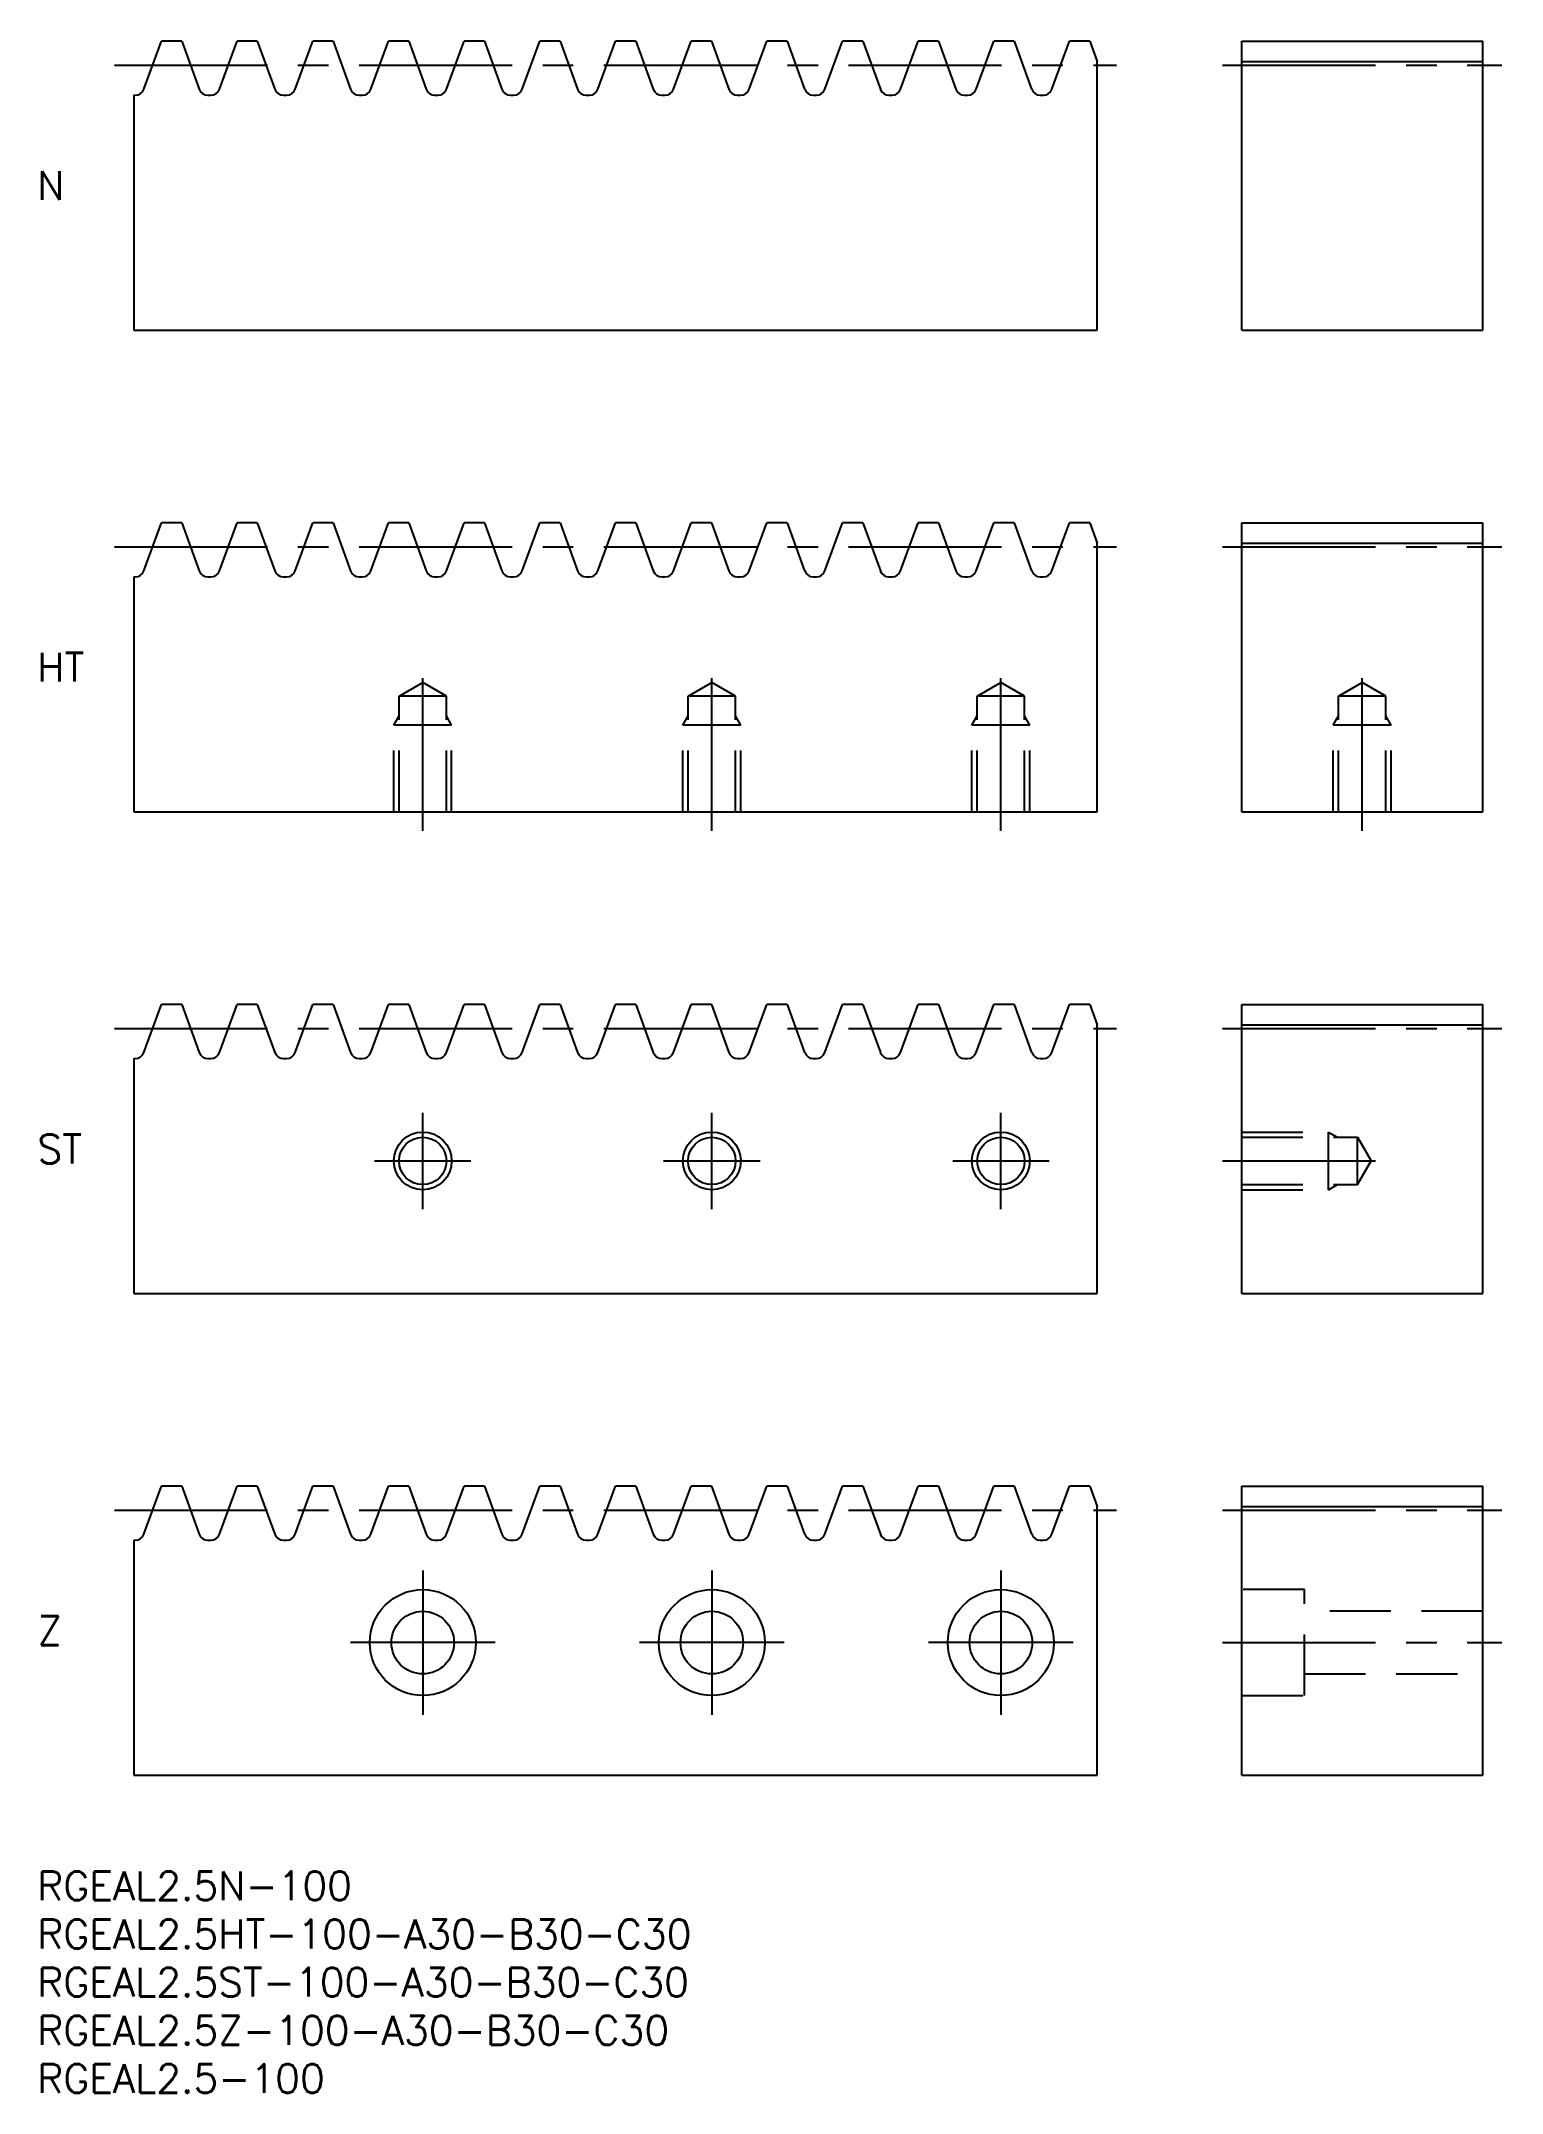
# Model space of a CAD drawing. Extents: x 0 to 152, y -23 to 190.
import ezdxf

# ---------------------------------------------------------------- set-up
doc = ezdxf.new("R2010")
doc.units = 0
doc.header["$LTSCALE"] = 0.5
doc.linetypes.add('CENTER', pattern=[50.8, 31.75, -6.35, 6.35, -6.35])
doc.linetypes.add('DASHED', pattern=[19.05, 12.7, -6.35])
for name, color, linetype in [('MSM_CENTER', 1, 'CENTER'), ('MSM_CONTINUOUS', 7, 'CONTINUOUS'), ('MSM_DASHED', 4, 'DASHED'), ('MSM_NARROW', 5, 'CONTINUOUS'), ('MSM_PART_NUMBER', 7, 'CONTINUOUS')]:
    doc.layers.add(name, color=color, linetype=linetype)
doc.styles.get("Standard").update_dxf_attribs({"font": 'txt.shx', "height": 3, "bigfont": 'bigfont.shx'})

msp = doc.modelspace()

# ---------------------------------------------------------------- linework, layer by layer
at = {"layer": 'MSM_CENTER'}
for p, q in [((8, 187.5), (112, 187.5)), ((123, 187.5), (152, 187.5)), ((8, 137.5), (112, 137.5)), ((123, 137.5), (152, 137.5)), ((40, 108), (40, 125.42)), ((70, 108), (70, 125.42)), ((100, 108), (100, 125.42)), ((137.5, 108), (137.5, 125.42)), ((8, 87.5), (112, 87.5)), ((123, 87.5), (152, 87.5)), ((40, 68.75), (40, 78.75)), ((70, 68.75), (70, 78.75)), ((100, 68.75), (100, 78.75)), ((35, 73.75), (45, 73.75)), ((65, 73.75), (75, 73.75)), ((95, 73.75), (105, 73.75)), ((123, 73.75), (140.42, 73.75)), ((8, 37.5), (112, 37.5)), ((123, 37.5), (152, 37.5)), ((40, 31.25), (40, 16.25)), ((70, 31.25), (70, 16.25)), ((100, 31.25), (100, 16.25)), ((47.5, 23.75), (32.5, 23.75)), ((77.5, 23.75), (62.5, 23.75)), ((107.5, 23.75), (92.5, 23.75)), ((123, 23.75), (152, 23.75))]:
    msp.add_line(p, q, dxfattribs=at)
at = {"layer": 'MSM_CONTINUOUS'}
for p, q in [((11.05, 185), (12.87, 190)), ((14.98, 190), (12.87, 190)), ((14.98, 190), (16.8, 185)), ((18.91, 185), (20.73, 190)), ((22.83, 190), (20.73, 190)), ((22.83, 190), (24.65, 185)), ((26.76, 185), (28.58, 190)), ((30.69, 190), (28.58, 190)), ((30.69, 190), (32.51, 185)), ((34.62, 185), (36.44, 190)), ((38.54, 190), (36.44, 190)), ((38.54, 190), (40.36, 185)), ((42.47, 185), (44.29, 190)), ((46.4, 190), (44.29, 190)), ((46.4, 190), (48.22, 185)), ((50.32, 185), (52.14, 190)), ((54.25, 190), (52.14, 190)), ((54.25, 190), (56.07, 185)), ((58.18, 185), (60, 190)), ((62.1, 190), (60, 190)), ((62.1, 190), (63.92, 185)), ((66.03, 185), (67.85, 190)), ((69.96, 190), (67.85, 190)), ((69.96, 190), (71.78, 185)), ((73.89, 185), (75.71, 190)), ((77.81, 190), (75.71, 190)), ((77.81, 190), (79.63, 185)), ((81.74, 185), (83.56, 190)), ((85.67, 190), (83.56, 190)), ((85.67, 190), (87.49, 185)), ((89.59, 185), (91.41, 190)), ((93.52, 190), (91.41, 190)), ((93.52, 190), (95.34, 185)), ((97.45, 185), (99.27, 190)), ((101.37, 190), (99.27, 190)), ((101.37, 190), (103.19, 185)), ((105.3, 185), (107.12, 190)), ((109.23, 190), (107.12, 190)), ((109.23, 190), (110, 187.88)), ((125, 160), (125, 190)), ((125, 190), (150, 190)), ((150, 160), (150, 190)), ((110, 160), (110, 187.88)), ((125, 187.88), (150, 187.88)), ((10, 184.38), (10.16, 184.38)), ((10, 184.38), (10, 160)), ((17.69, 184.38), (18.01, 184.38)), ((25.55, 184.38), (25.87, 184.38)), ((33.4, 184.38), (33.72, 184.38)), ((41.26, 184.38), (41.58, 184.38)), ((49.11, 184.38), (49.43, 184.38)), ((56.96, 184.38), (57.28, 184.38)), ((64.82, 184.38), (65.14, 184.38)), ((72.67, 184.38), (72.99, 184.38)), ((80.53, 184.38), (80.85, 184.38)), ((88.38, 184.38), (88.7, 184.38)), ((96.23, 184.38), (96.55, 184.38)), ((104.09, 184.38), (104.41, 184.38)), ((10, 160), (110, 160)), ((125, 160), (150, 160)), ((11.05, 135), (12.87, 140)), ((14.98, 140), (12.87, 140)), ((14.98, 140), (16.8, 135)), ((18.91, 135), (20.73, 140)), ((22.83, 140), (20.73, 140)), ((22.83, 140), (24.65, 135)), ((26.76, 135), (28.58, 140)), ((30.69, 140), (28.58, 140)), ((30.69, 140), (32.51, 135)), ((34.62, 135), (36.44, 140)), ((38.54, 140), (36.44, 140)), ((38.54, 140), (40.36, 135)), ((42.47, 135), (44.29, 140)), ((46.4, 140), (44.29, 140)), ((46.4, 140), (48.22, 135)), ((50.32, 135), (52.14, 140)), ((54.25, 140), (52.14, 140)), ((54.25, 140), (56.07, 135)), ((58.18, 135), (60, 140)), ((62.1, 140), (60, 140)), ((62.1, 140), (63.92, 135)), ((66.03, 135), (67.85, 140)), ((69.96, 140), (67.85, 140)), ((69.96, 140), (71.78, 135)), ((73.89, 135), (75.71, 140)), ((77.81, 140), (75.71, 140)), ((77.81, 140), (79.63, 135)), ((81.74, 135), (83.56, 140)), ((85.67, 140), (83.56, 140)), ((85.67, 140), (87.49, 135)), ((89.59, 135), (91.41, 140)), ((93.52, 140), (91.41, 140)), ((93.52, 140), (95.34, 135)), ((97.45, 135), (99.27, 140)), ((101.37, 140), (99.27, 140)), ((101.37, 140), (103.19, 135)), ((105.3, 135), (107.12, 140)), ((109.23, 140), (107.12, 140)), ((109.23, 140), (110, 137.88)), ((125, 110), (125, 140)), ((125, 140), (150, 140)), ((150, 110), (150, 140)), ((110, 110), (110, 137.88)), ((125, 137.88), (150, 137.88)), ((10, 134.38), (10.16, 134.38)), ((10, 134.38), (10, 110)), ((17.69, 134.38), (18.01, 134.38)), ((25.55, 134.38), (25.87, 134.38)), ((33.4, 134.38), (33.72, 134.38)), ((41.26, 134.38), (41.58, 134.38)), ((49.11, 134.38), (49.43, 134.38)), ((56.96, 134.38), (57.28, 134.38)), ((64.82, 134.38), (65.14, 134.38)), ((72.67, 134.38), (72.99, 134.38)), ((80.53, 134.38), (80.85, 134.38)), ((88.38, 134.38), (88.7, 134.38)), ((96.23, 134.38), (96.55, 134.38)), ((104.09, 134.38), (104.41, 134.38)), ((10, 110), (110, 110)), ((125, 110), (150, 110)), ((11.05, 85), (12.87, 90)), ((14.98, 90), (12.87, 90)), ((14.98, 90), (16.8, 85)), ((18.91, 85), (20.73, 90)), ((22.83, 90), (20.73, 90)), ((22.83, 90), (24.65, 85)), ((26.76, 85), (28.58, 90)), ((30.69, 90), (28.58, 90)), ((30.69, 90), (32.51, 85)), ((34.62, 85), (36.44, 90)), ((38.54, 90), (36.44, 90)), ((38.54, 90), (40.36, 85)), ((42.47, 85), (44.29, 90)), ((46.4, 90), (44.29, 90)), ((46.4, 90), (48.22, 85)), ((50.32, 85), (52.14, 90)), ((54.25, 90), (52.14, 90)), ((54.25, 90), (56.07, 85)), ((58.18, 85), (60, 90)), ((62.1, 90), (60, 90)), ((62.1, 90), (63.92, 85)), ((66.03, 85), (67.85, 90)), ((69.96, 90), (67.85, 90)), ((69.96, 90), (71.78, 85)), ((73.89, 85), (75.71, 90)), ((77.81, 90), (75.71, 90)), ((77.81, 90), (79.63, 85)), ((81.74, 85), (83.56, 90)), ((85.67, 90), (83.56, 90)), ((85.67, 90), (87.49, 85)), ((89.59, 85), (91.41, 90)), ((93.52, 90), (91.41, 90)), ((93.52, 90), (95.34, 85)), ((97.45, 85), (99.27, 90)), ((101.37, 90), (99.27, 90)), ((101.37, 90), (103.19, 85)), ((105.3, 85), (107.12, 90)), ((109.23, 90), (107.12, 90)), ((109.23, 90), (110, 87.88)), ((125, 60), (125, 90)), ((125, 90), (150, 90)), ((150, 60), (150, 90)), ((110, 60), (110, 87.88)), ((125, 87.88), (150, 87.88)), ((10, 84.38), (10.16, 84.38)), ((10, 84.38), (10, 60)), ((17.69, 84.38), (18.01, 84.38)), ((25.55, 84.38), (25.87, 84.38)), ((33.4, 84.38), (33.72, 84.38)), ((41.26, 84.38), (41.58, 84.38)), ((49.11, 84.38), (49.43, 84.38)), ((56.96, 84.38), (57.28, 84.38)), ((64.82, 84.38), (65.14, 84.38)), ((72.67, 84.38), (72.99, 84.38)), ((80.53, 84.38), (80.85, 84.38)), ((88.38, 84.38), (88.7, 84.38)), ((96.23, 84.38), (96.55, 84.38)), ((104.09, 84.38), (104.41, 84.38)), ((10, 60), (110, 60)), ((125, 60), (150, 60)), ((11.05, 35), (12.87, 40)), ((14.98, 40), (12.87, 40)), ((14.98, 40), (16.8, 35)), ((18.91, 35), (20.73, 40)), ((22.83, 40), (20.73, 40)), ((22.83, 40), (24.65, 35)), ((26.76, 35), (28.58, 40)), ((30.69, 40), (28.58, 40)), ((30.69, 40), (32.51, 35)), ((34.62, 35), (36.44, 40)), ((38.54, 40), (36.44, 40)), ((38.54, 40), (40.36, 35)), ((42.47, 35), (44.29, 40)), ((46.4, 40), (44.29, 40)), ((46.4, 40), (48.22, 35)), ((50.32, 35), (52.14, 40)), ((54.25, 40), (52.14, 40)), ((54.25, 40), (56.07, 35)), ((58.18, 35), (60, 40)), ((62.1, 40), (60, 40)), ((62.1, 40), (63.92, 35)), ((66.03, 35), (67.85, 40)), ((69.96, 40), (67.85, 40)), ((69.96, 40), (71.78, 35)), ((73.89, 35), (75.71, 40)), ((77.81, 40), (75.71, 40)), ((77.81, 40), (79.63, 35)), ((81.74, 35), (83.56, 40)), ((85.67, 40), (83.56, 40)), ((85.67, 40), (87.49, 35)), ((89.59, 35), (91.41, 40)), ((93.52, 40), (91.41, 40)), ((93.52, 40), (95.34, 35)), ((97.45, 35), (99.27, 40)), ((101.37, 40), (99.27, 40)), ((101.37, 40), (103.19, 35)), ((105.3, 35), (107.12, 40)), ((109.23, 40), (107.12, 40)), ((109.23, 40), (110, 37.88)), ((125, 10), (125, 40)), ((125, 40), (150, 40)), ((150, 10), (150, 40)), ((110, 10), (110, 37.88)), ((125, 37.88), (150, 37.88)), ((10, 34.38), (10.16, 34.38)), ((10, 34.38), (10, 10)), ((17.69, 34.38), (18.01, 34.38)), ((25.55, 34.38), (25.87, 34.38)), ((33.4, 34.38), (33.72, 34.38)), ((41.26, 34.38), (41.58, 34.38)), ((49.11, 34.38), (49.43, 34.38)), ((56.96, 34.38), (57.28, 34.38)), ((64.82, 34.38), (65.14, 34.38)), ((72.67, 34.38), (72.99, 34.38)), ((80.53, 34.38), (80.85, 34.38)), ((88.38, 34.38), (88.7, 34.38)), ((96.23, 34.38), (96.55, 34.38)), ((104.09, 34.38), (104.41, 34.38)), ((10, 10), (110, 10)), ((125, 10), (150, 10))]:
    msp.add_line(p, q, dxfattribs=at)
for centre, radius in [((40, 73.75), 2.46), ((70, 73.75), 2.46), ((100, 73.75), 2.46), ((40, 23.75), 5.5), ((70, 23.75), 5.5), ((100, 23.75), 5.5), ((40, 23.75), 3.25), ((70, 23.75), 3.25), ((100, 23.75), 3.25)]:
    msp.add_circle(centre, radius, dxfattribs=at)
for centre, start, end in [((10.16, 185.32), 270, 340), ((17.69, 185.32), 200, 270), ((18.01, 185.32), 270, 340), ((25.55, 185.32), 200, 270), ((25.87, 185.32), 270, 340), ((33.4, 185.32), 200, 270), ((33.72, 185.32), 270, 340), ((41.26, 185.32), 200, 270), ((41.58, 185.32), 270, 340), ((49.11, 185.32), 200, 270), ((49.43, 185.32), 270, 340), ((56.96, 185.32), 200, 270), ((57.28, 185.32), 270, 340), ((64.82, 185.32), 200, 270), ((65.14, 185.32), 270, 340), ((72.67, 185.32), 200, 270), ((72.99, 185.32), 270, 340), ((80.53, 185.32), 200, 270), ((80.85, 185.32), 270, 340), ((88.38, 185.32), 200, 270), ((88.7, 185.32), 270, 340), ((96.23, 185.32), 200, 270), ((96.55, 185.32), 270, 340), ((104.09, 185.32), 200, 270), ((104.41, 185.32), 270, 340), ((10.16, 135.32), 270, 340), ((17.69, 135.32), 200, 270), ((18.01, 135.32), 270, 340), ((25.55, 135.32), 200, 270), ((25.87, 135.32), 270, 340), ((33.4, 135.32), 200, 270), ((33.72, 135.32), 270, 340), ((41.26, 135.32), 200, 270), ((41.58, 135.32), 270, 340), ((49.11, 135.32), 200, 270), ((49.43, 135.32), 270, 340), ((56.96, 135.32), 200, 270), ((57.28, 135.32), 270, 340), ((64.82, 135.32), 200, 270), ((65.14, 135.32), 270, 340), ((72.67, 135.32), 200, 270), ((72.99, 135.32), 270, 340), ((80.53, 135.32), 200, 270), ((80.85, 135.32), 270, 340), ((88.38, 135.32), 200, 270), ((88.7, 135.32), 270, 340), ((96.23, 135.32), 200, 270), ((96.55, 135.32), 270, 340), ((104.09, 135.32), 200, 270), ((104.41, 135.32), 270, 340), ((10.16, 85.33), 270, 340), ((17.69, 85.33), 200, 270), ((18.01, 85.33), 270, 340), ((25.55, 85.33), 200, 270), ((25.87, 85.33), 270, 340), ((33.4, 85.33), 200, 270), ((33.72, 85.33), 270, 340), ((41.26, 85.33), 200, 270), ((41.58, 85.33), 270, 340), ((49.11, 85.33), 200, 270), ((49.43, 85.33), 270, 340), ((56.96, 85.33), 200, 270), ((57.28, 85.33), 270, 340), ((64.82, 85.33), 200, 270), ((65.14, 85.33), 270, 340), ((72.67, 85.33), 200, 270), ((72.99, 85.33), 270, 340), ((80.53, 85.33), 200, 270), ((80.85, 85.33), 270, 340), ((88.38, 85.33), 200, 270), ((88.7, 85.33), 270, 340), ((96.23, 85.33), 200, 270), ((96.55, 85.33), 270, 340), ((104.09, 85.33), 200, 270), ((104.41, 85.33), 270, 340), ((10.16, 35.32), 270, 340), ((17.69, 35.32), 200, 270), ((18.01, 35.32), 270, 340), ((25.55, 35.32), 200, 270), ((25.87, 35.32), 270, 340), ((33.4, 35.32), 200, 270), ((33.72, 35.32), 270, 340), ((41.26, 35.32), 200, 270), ((41.58, 35.32), 270, 340), ((49.11, 35.32), 200, 270), ((49.43, 35.32), 270, 340), ((56.96, 35.32), 200, 270), ((57.28, 35.32), 270, 340), ((64.82, 35.32), 200, 270), ((65.14, 35.32), 270, 340), ((72.67, 35.32), 200, 270), ((72.99, 35.32), 270, 340), ((80.53, 35.32), 200, 270), ((80.85, 35.32), 270, 340), ((88.38, 35.32), 200, 270), ((88.7, 35.32), 270, 340), ((96.23, 35.32), 200, 270), ((96.55, 35.32), 270, 340), ((104.09, 35.32), 200, 270), ((104.41, 35.32), 270, 340)]:
    msp.add_arc(centre, 0.95, start, end, dxfattribs=at)
at = {"layer": 'MSM_DASHED'}
for p, q in [((37.54, 122), (40, 123.42)), ((42.46, 122), (37.54, 122)), ((37.54, 110), (37.54, 122)), ((42.46, 122), (40, 123.42)), ((42.46, 110), (42.46, 122)), ((67.54, 122), (70, 123.42)), ((72.46, 122), (67.54, 122)), ((67.54, 110), (67.54, 122)), ((72.46, 122), (70, 123.42)), ((72.46, 110), (72.46, 122)), ((97.54, 122), (100, 123.42)), ((102.46, 122), (97.54, 122)), ((97.54, 110), (97.54, 122)), ((102.46, 122), (100, 123.42)), ((102.46, 110), (102.46, 122)), ((135.04, 122), (137.5, 123.42)), ((139.96, 122), (135.04, 122)), ((135.04, 110), (135.04, 122)), ((139.96, 122), (137.5, 123.42)), ((139.96, 110), (139.96, 122)), ((37, 119), (37.54, 119.94)), ((43, 119), (42.46, 119.94)), ((67, 119), (67.54, 119.94)), ((73, 119), (72.46, 119.94)), ((97, 119), (97.54, 119.94)), ((103, 119), (102.46, 119.94)), ((134.5, 119), (135.04, 119.94)), ((140.5, 119), (139.96, 119.94)), ((43, 119), (37, 119)), ((37, 110), (37, 119)), ((43, 110), (43, 119)), ((73, 119), (67, 119)), ((67, 110), (67, 119)), ((73, 110), (73, 119)), ((103, 119), (97, 119)), ((97, 110), (97, 119)), ((103, 110), (103, 119)), ((140.5, 119), (134.5, 119)), ((134.5, 110), (134.5, 119)), ((140.5, 110), (140.5, 119)), ((125, 76.75), (134, 76.75)), ((134, 70.75), (134, 76.75)), ((134, 76.75), (134.94, 76.21)), ((125, 76.21), (137, 76.21)), ((137, 71.29), (137, 76.21)), ((137, 76.21), (138.42, 73.75)), ((137, 71.29), (138.42, 73.75)), ((125, 71.29), (137, 71.29)), ((125, 70.75), (134, 70.75)), ((134, 70.75), (134.94, 71.29)), ((131.5, 29.25), (125, 29.25)), ((131.5, 18.25), (131.5, 29.25)), ((150, 27), (131.5, 27)), ((131.5, 20.5), (150, 20.5)), ((125, 18.25), (131.5, 18.25))]:
    msp.add_line(p, q, dxfattribs=at)
at = {"layer": 'MSM_NARROW'}
for centre in [(40, 73.75), (70, 73.75), (100, 73.75)]:
    msp.add_circle(centre, 3, dxfattribs=at)

# ---------------------------------------------------------------- texts
at = {"layer": 'MSM_PART_NUMBER', "linetype": 'CONTINUOUS'}
for s, p in [('N', (0, 173.5)), ('HT', (0, 123.5)), ('ST', (0, 73.5)), ('Z', (0, 23.5)), ('RGEAL2.5N-100', (0, -3)), ('RGEAL2.5HT-100-A30-B30-C30', (0, -8)), ('RGEAL2.5ST-100-A30-B30-C30', (0, -13)), ('RGEAL2.5Z-100-A30-B30-C30', (0, -18)), ('RGEAL2.5-100', (0, -23))]:
    msp.add_text(s, height=3, dxfattribs=at).set_placement(p)

doc.saveas('drawing.dxf')
